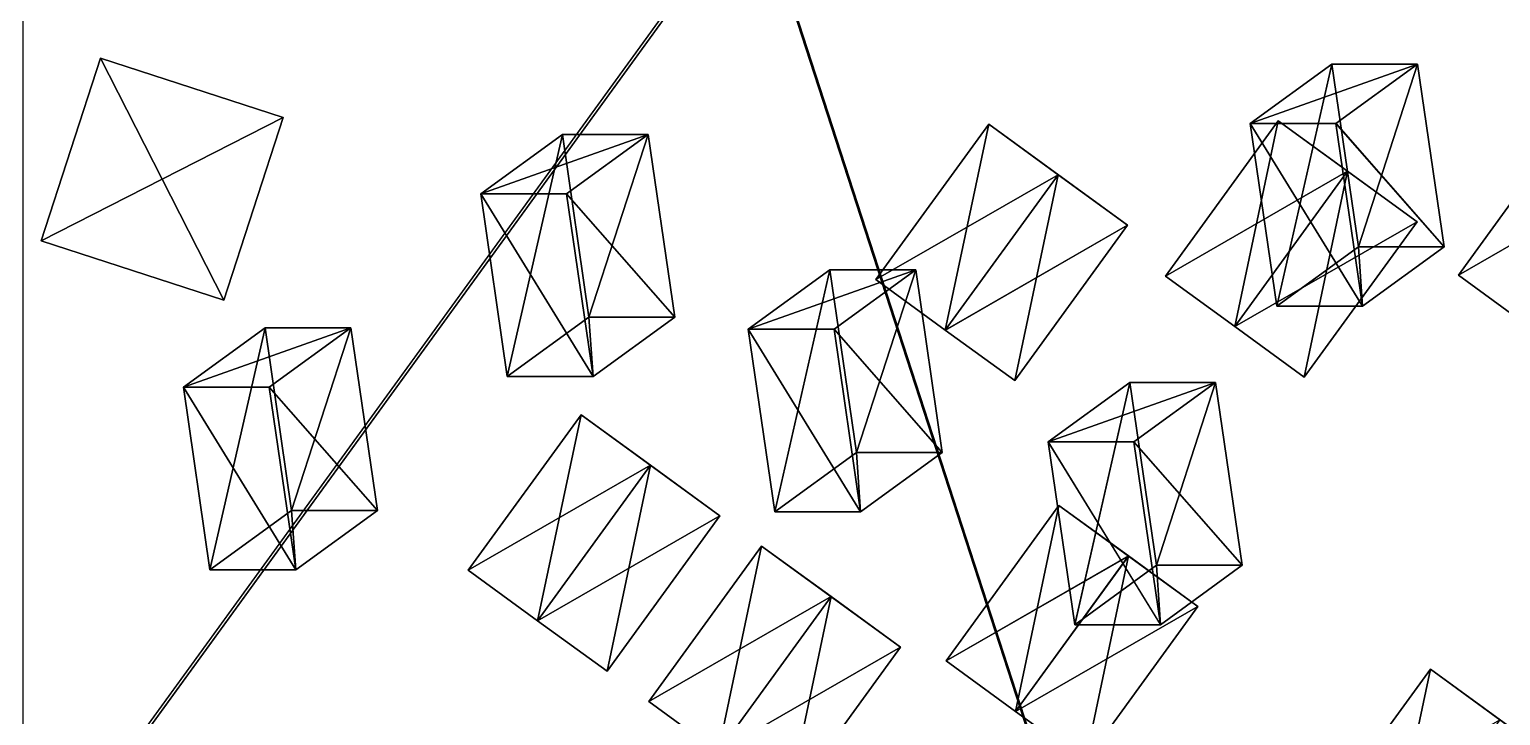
# Model space of a CAD drawing. Header units: metres. Extents: x -324 to 324, y -310 to 311.
# Drawn here: x 162.3 to 238.9, y -42.9 to -7.2 of the extents above; entities that cross this region are included whole.
import ezdxf

# ---------------------------------------------------------------- set-up
doc = ezdxf.new("R2010")
doc.units = ezdxf.units.M

msp = doc.modelspace()

# ---------------------------------------------------------------- linework, layer by layer
for p, q in [((200, 2.2904767e-05, -1262), (61.803394, -190.21127, -1262)), ((61.935287, -190.30716, -1261.8993), (200.13196, -0.09587097, -1261.8992))]:
    msp.add_line(p, q)
for points in [[(61.803394, -190.21127, -1262), (61.803425, 190.21133, -1262), (200, 2.2904767e-05, -1262), (200.0001, 0.00012290476, -1261.9999)], [(161.96648, 117.557076, -738.10077), (161.96652, -117.55703, -738.10077), (261.9763, -190.21126, -938.09595), (261.97638, -190.21115, -938.0958)], [(161.96648, 117.557076, -738.10077), (261.9763, -190.21126, -938.09595), (323.78568, 7.632487e-05, -1061.6997), (323.78577, 0.00017632486, -1061.6996)], [(261.94806, -190.3165, -938.3003), (61.935287, -190.30716, -1261.8993), (200.13196, -0.09587097, -1261.8992), (200.13206, -0.09577097, -1261.899)], [(261.94806, -190.3165, -938.3003), (200.13196, -0.09587097, -1261.8992), (323.74664, -0.101638794, -1061.904), (323.74673, -0.10153879, -1061.9039)], [(162.91962, -18.208504, -1265.5), (166.00978, -8.697937, -1265.5), (166.00978, -8.697937, -1270.5), (166.00989, -8.697837, -1270.4999)], [(166.00978, -8.697937, -1265.5), (162.91962, -18.208504, -1265.5), (172.43019, -21.298674, -1265.5), (172.4303, -21.298574, -1265.4999)], [(162.91962, -18.208504, -1270.5), (166.00978, -8.697937, -1270.5), (175.52036, -11.788107, -1270.5), (175.52046, -11.788007, -1270.4999)], [(166.00978, -8.697937, -1270.5), (162.91962, -18.208504, -1270.5), (162.91962, -18.208504, -1265.5), (162.91972, -18.208405, -1265.4999)], [(172.43019, -21.298674, -1265.5), (175.52036, -11.788108, -1265.5), (166.00978, -8.697937, -1265.5), (166.00989, -8.697837, -1265.4999)], [(175.52036, -11.788108, -1265.5), (175.52036, -11.788107, -1270.5), (166.00978, -8.697937, -1270.5), (166.00989, -8.697837, -1270.4999)], [(166.00978, -8.697937, -1270.5), (166.00978, -8.697937, -1265.5), (175.52036, -11.788108, -1265.5), (175.52046, -11.788008, -1265.4999)], [(225.90047, -12.100174, -858.1276), (230.37248, -12.100172, -855.89136), (234.62616, -9.01, -864.39764), (234.62627, -9.0099, -864.3975)], [(227.28256, -21.610739, -860.89154), (225.90047, -12.100174, -858.1276), (230.15413, -9.010002, -866.634), (230.15424, -9.009902, -866.63385)], [(234.62616, -9.01, -864.39764), (230.15413, -9.010002, -866.634), (225.90047, -12.100174, -858.1276), (225.90057, -12.100074, -858.1275)], [(230.15413, -9.010002, -866.634), (231.53624, -18.520567, -869.3978), (227.28256, -21.610739, -860.89154), (227.28267, -21.61064, -860.8914)], [(231.53624, -18.520567, -869.3978), (230.15413, -9.010002, -866.634), (234.62616, -9.01, -864.39764), (234.62627, -9.0099, -864.3975)], [(236.00826, -18.520565, -867.16156), (234.62616, -9.01, -864.39764), (230.37248, -12.100172, -855.89136), (230.37259, -12.100072, -855.89124)], [(234.62616, -9.01, -864.39764), (236.00826, -18.520565, -867.16156), (231.53624, -18.520567, -869.3978), (231.53635, -18.520468, -869.3977)], [(175.52036, -11.788107, -1270.5), (172.43019, -21.298674, -1270.5), (162.91962, -18.208504, -1270.5), (162.91972, -18.208405, -1270.4999)], [(172.43019, -21.298674, -1270.5), (175.52036, -11.788107, -1270.5), (175.52036, -11.788108, -1265.5), (175.52046, -11.788008, -1265.4999)], [(175.52036, -11.788108, -1265.5), (172.43019, -21.298674, -1265.5), (172.43019, -21.298674, -1270.5), (172.4303, -21.298574, -1270.4999)], [(210.01958, -22.859764, -1238.1501), (206.40163, -20.231173, -1235.9138), (212.27948, -12.141003, -1235.9138), (212.27959, -12.1409025, -1235.9137)], [(215.89787, -14.769917, -1226.9697), (212.27948, -12.141003, -1235.9138), (206.40163, -20.231173, -1235.9138), (206.40173, -20.231073, -1235.9137)], [(212.27948, -12.141003, -1235.9138), (215.89743, -14.769596, -1238.1501), (210.01958, -22.859764, -1238.1501), (210.01968, -22.859665, -1238.15)], [(219.51582, -17.398508, -1229.206), (215.89743, -14.769596, -1238.1501), (212.27948, -12.141003, -1235.9138), (212.27959, -12.1409025, -1235.9137)], [(212.27948, -12.141003, -1235.9138), (215.89787, -14.769917, -1226.9697), (219.51582, -17.398508, -1229.206), (219.51593, -17.398409, -1229.2059)], [(225.1002, -22.676422, -1213.9677), (221.48225, -20.04783, -1211.7313), (227.3601, -11.957661, -1211.7313), (227.36021, -11.957561, -1211.7312)], [(230.9785, -14.586575, -1202.7872), (227.3601, -11.957661, -1211.7313), (221.48225, -20.04783, -1211.7313), (221.48236, -20.047731, -1211.7312)], [(227.3601, -11.957661, -1211.7313), (230.97806, -14.586254, -1213.9677), (225.1002, -22.676422, -1213.9677), (225.10031, -22.676323, -1213.9675)], [(231.7546, -21.610737, -858.6552), (230.37248, -12.100172, -855.89136), (225.90047, -12.100174, -858.1276), (225.90057, -12.100074, -858.1275)], [(225.90047, -12.100174, -858.1276), (227.28256, -21.610739, -860.89154), (231.7546, -21.610737, -858.6552), (231.7547, -21.610638, -858.6551)], [(234.59645, -17.215166, -1205.0236), (230.97806, -14.586254, -1213.9677), (227.3601, -11.957661, -1211.7313), (227.36021, -11.957561, -1211.7312)], [(227.3601, -11.957661, -1211.7313), (230.9785, -14.586575, -1202.7872), (234.59645, -17.215166, -1205.0236), (234.59656, -17.215067, -1205.0234)], [(230.37248, -12.100172, -855.89136), (231.7546, -21.610737, -858.6552), (236.00826, -18.520565, -867.16156), (236.00836, -18.520466, -867.16144)], [(240.36719, -22.628471, -1189.3246), (236.74924, -19.99988, -1187.0883), (242.62709, -11.90971, -1187.0883), (242.6272, -11.90961, -1187.0881)], [(246.24548, -14.538624, -1178.1442), (242.62709, -11.90971, -1187.0883), (236.74924, -19.99988, -1187.0883), (236.74934, -19.99978, -1187.0881)], [(185.81807, -15.7682705, -777.9726), (190.29008, -15.768269, -775.7363), (194.54376, -12.678097, -784.2426), (194.54387, -12.677997, -784.2425)], [(187.20016, -25.278835, -780.7365), (185.81807, -15.7682705, -777.9726), (190.07173, -12.678099, -786.47894), (190.07184, -12.677999, -786.4788)], [(194.54376, -12.678097, -784.2426), (190.07173, -12.678099, -786.47894), (185.81807, -15.7682705, -777.9726), (185.81818, -15.76817, -777.9725)], [(190.07173, -12.678099, -786.47894), (191.45384, -22.188663, -789.2428), (187.20016, -25.278835, -780.7365), (187.20027, -25.278736, -780.7364)], [(191.45384, -22.188663, -789.2428), (190.07173, -12.678099, -786.47894), (194.54376, -12.678097, -784.2426), (194.54387, -12.677997, -784.2425)], [(195.92586, -22.188662, -787.00653), (194.54376, -12.678097, -784.2426), (190.29008, -15.768269, -775.7363), (190.29019, -15.768168, -775.7362)], [(194.54376, -12.678097, -784.2426), (195.92586, -22.188662, -787.00653), (191.45384, -22.188663, -789.2428), (191.45395, -22.188564, -789.2427)], [(236.74924, -19.99988, -1187.0883), (240.36763, -22.628792, -1178.1442), (246.24548, -14.538624, -1178.1442), (246.24559, -14.538524, -1178.144)], [(206.40163, -20.231173, -1235.9138), (210.02002, -22.860085, -1226.9697), (215.89787, -14.769917, -1226.9697), (215.89798, -14.769816, -1226.9696)], [(213.63797, -25.488678, -1229.206), (210.01958, -22.859764, -1238.1501), (215.89743, -14.769596, -1238.1501), (215.89754, -14.769496, -1238.15)], [(219.51582, -17.398508, -1229.206), (215.89787, -14.769917, -1226.9697), (210.02002, -22.860085, -1226.9697), (210.02013, -22.859985, -1226.9696)], [(215.89743, -14.769596, -1238.1501), (219.51582, -17.398508, -1229.206), (213.63797, -25.488678, -1229.206), (213.63808, -25.488579, -1229.2059)], [(221.48225, -20.04783, -1211.7313), (225.10065, -22.676743, -1202.7872), (230.9785, -14.586575, -1202.7872), (230.9786, -14.586474, -1202.7871)], [(228.7186, -25.305336, -1205.0236), (225.1002, -22.676422, -1213.9677), (230.97806, -14.586254, -1213.9677), (230.97816, -14.586154, -1213.9675)], [(234.59645, -17.215166, -1205.0236), (230.9785, -14.586575, -1202.7872), (225.10065, -22.676743, -1202.7872), (225.10075, -22.676643, -1202.7871)], [(230.97806, -14.586254, -1213.9677), (234.59645, -17.215166, -1205.0236), (228.7186, -25.305336, -1205.0236), (228.7187, -25.305237, -1205.0234)], [(191.6722, -25.278833, -778.5002), (190.29008, -15.768269, -775.7363), (185.81807, -15.7682705, -777.9726), (185.81818, -15.76817, -777.9725)], [(185.81807, -15.7682705, -777.9726), (187.20016, -25.278835, -780.7365), (191.6722, -25.278833, -778.5002), (191.6723, -25.278734, -778.50006)], [(190.29008, -15.768269, -775.7363), (191.6722, -25.278833, -778.5002), (195.92586, -22.188662, -787.00653), (195.92596, -22.188562, -787.0064)], [(210.02002, -22.860085, -1226.9697), (213.63797, -25.488678, -1229.206), (219.51582, -17.398508, -1229.206), (219.51593, -17.398409, -1229.2059)], [(225.10065, -22.676743, -1202.7872), (228.7186, -25.305336, -1205.0236), (234.59645, -17.215166, -1205.0236), (234.59656, -17.215067, -1205.0234)], [(172.43019, -21.298674, -1270.5), (172.43019, -21.298674, -1265.5), (162.91962, -18.208504, -1265.5), (162.91972, -18.208405, -1265.4999)], [(162.91962, -18.208504, -1265.5), (162.91962, -18.208504, -1270.5), (172.43019, -21.298674, -1270.5), (172.4303, -21.298574, -1270.4999)], [(231.7546, -21.610737, -858.6552), (227.28256, -21.610739, -860.89154), (231.53624, -18.520567, -869.3978), (231.53635, -18.520468, -869.3977)], [(231.53624, -18.520567, -869.3978), (236.00826, -18.520565, -867.16156), (231.7546, -21.610737, -858.6552), (231.7547, -21.610638, -858.6551)], [(199.75053, -22.812387, -805.8341), (204.22255, -22.812386, -803.59784), (208.47623, -19.722214, -812.1041), (208.47633, -19.722115, -812.104)], [(201.13263, -32.322952, -808.598), (199.75053, -22.812387, -805.8341), (204.0042, -19.722216, -814.34045), (204.0043, -19.722116, -814.34033)], [(208.47623, -19.722214, -812.1041), (204.0042, -19.722216, -814.34045), (199.75053, -22.812387, -805.8341), (199.75064, -22.812288, -805.834)], [(204.0042, -19.722216, -814.34045), (205.3863, -29.23278, -817.1043), (201.13263, -32.322952, -808.598), (201.13274, -32.322853, -808.5979)], [(205.3863, -29.23278, -817.1043), (204.0042, -19.722216, -814.34045), (208.47623, -19.722214, -812.1041), (208.47633, -19.722115, -812.104)], [(209.85832, -29.232779, -814.86804), (208.47623, -19.722214, -812.1041), (204.22255, -22.812386, -803.59784), (204.22266, -22.812286, -803.5977)], [(208.47623, -19.722214, -812.1041), (209.85832, -29.232779, -814.86804), (205.3863, -29.23278, -817.1043), (205.38641, -29.232681, -817.1042)], [(210.02002, -22.860085, -1226.9697), (206.40163, -20.231173, -1235.9138), (210.01958, -22.859764, -1238.1501), (210.01968, -22.859665, -1238.15)], [(225.10065, -22.676743, -1202.7872), (221.48225, -20.04783, -1211.7313), (225.1002, -22.676422, -1213.9677), (225.10031, -22.676323, -1213.9675)], [(240.36763, -22.628792, -1178.1442), (236.74924, -19.99988, -1187.0883), (240.36719, -22.628471, -1189.3246), (240.3673, -22.628372, -1189.3245)], [(191.6722, -25.278833, -778.5002), (187.20016, -25.278835, -780.7365), (191.45384, -22.188663, -789.2428), (191.45395, -22.188564, -789.2427)], [(191.45384, -22.188663, -789.2428), (195.92586, -22.188662, -787.00653), (191.6722, -25.278833, -778.5002), (191.6723, -25.278734, -778.50006)], [(170.32701, -25.830786, -746.99426), (174.79903, -25.830784, -744.758), (179.0527, -22.740612, -753.2643), (179.05281, -22.740513, -753.26416)], [(171.7091, -35.34135, -749.7582), (170.32701, -25.830786, -746.99426), (174.58067, -22.740614, -755.5006), (174.58078, -22.740515, -755.5005)], [(179.0527, -22.740612, -753.2643), (174.58067, -22.740614, -755.5006), (170.32701, -25.830786, -746.99426), (170.32712, -25.830687, -746.99414)], [(174.58067, -22.740614, -755.5006), (175.96278, -32.25118, -758.26447), (171.7091, -35.34135, -749.7582), (171.70921, -35.34125, -749.75806)], [(175.96278, -32.25118, -758.26447), (174.58067, -22.740614, -755.5006), (179.0527, -22.740612, -753.2643), (179.05281, -22.740513, -753.26416)], [(180.4348, -32.25118, -756.0282), (179.0527, -22.740612, -753.2643), (174.79903, -25.830784, -744.758), (174.79913, -25.830685, -744.7579)], [(179.0527, -22.740612, -753.2643), (180.4348, -32.25118, -756.0282), (175.96278, -32.25118, -758.26447), (175.96289, -32.25108, -758.26434)], [(205.60466, -32.322952, -806.3617), (204.22255, -22.812386, -803.59784), (199.75053, -22.812387, -805.8341), (199.75064, -22.812288, -805.834)], [(199.75053, -22.812387, -805.8341), (201.13263, -32.322952, -808.598), (205.60466, -32.322952, -806.3617), (205.60477, -32.322853, -806.3616)], [(204.22255, -22.812386, -803.59784), (205.60466, -32.322952, -806.3617), (209.85832, -29.232779, -814.86804), (209.85843, -29.23268, -814.8679)], [(210.01958, -22.859764, -1238.1501), (213.63797, -25.488678, -1229.206), (210.02002, -22.860085, -1226.9697), (210.02013, -22.859985, -1226.9696)], [(225.1002, -22.676422, -1213.9677), (228.7186, -25.305336, -1205.0236), (225.10065, -22.676743, -1202.7872), (225.10075, -22.676643, -1202.7871)], [(176.18114, -35.34135, -747.52185), (174.79903, -25.830784, -744.758), (170.32701, -25.830786, -746.99426), (170.32712, -25.830687, -746.99414)], [(170.32701, -25.830786, -746.99426), (171.7091, -35.34135, -749.7582), (176.18114, -35.34135, -747.52185), (176.18124, -35.34125, -747.5217)], [(174.79903, -25.830784, -744.758), (176.18114, -35.34135, -747.52185), (180.4348, -32.25118, -756.0282), (180.4349, -32.25108, -756.0281)], [(215.37689, -28.680048, -837.083), (219.8489, -28.680046, -834.84674), (224.10258, -25.589874, -843.353), (224.10269, -25.589775, -843.3529)], [(216.75899, -38.190613, -839.8469), (215.37689, -28.680048, -837.083), (219.63055, -25.589876, -845.58936), (219.63066, -25.589777, -845.58923)], [(224.10258, -25.589874, -843.353), (219.63055, -25.589876, -845.58936), (215.37689, -28.680048, -837.083), (215.377, -28.679949, -837.0829)], [(219.63055, -25.589876, -845.58936), (221.01266, -35.10044, -848.3532), (216.75899, -38.190613, -839.8469), (216.7591, -38.190514, -839.8468)], [(221.01266, -35.10044, -848.3532), (219.63055, -25.589876, -845.58936), (224.10258, -25.589874, -843.353), (224.10269, -25.589775, -843.3529)], [(225.48468, -35.10044, -846.11694), (224.10258, -25.589874, -843.353), (219.8489, -28.680046, -834.84674), (219.84901, -28.679947, -834.8466)], [(224.10258, -25.589874, -843.353), (225.48468, -35.10044, -846.11694), (221.01266, -35.10044, -848.3532), (221.01277, -35.10034, -848.3531)], [(188.78104, -37.98465, -1254.7324), (185.16309, -35.35606, -1252.4961), (191.04094, -27.26589, -1252.4961), (191.04105, -27.26579, -1252.496)], [(194.65933, -29.894804, -1243.552), (191.04094, -27.26589, -1252.4961), (185.16309, -35.35606, -1252.4961), (185.1632, -35.35596, -1252.496)], [(191.04094, -27.26589, -1252.4961), (194.65889, -29.894484, -1254.7324), (188.78104, -37.98465, -1254.7324), (188.78114, -37.98455, -1254.7323)], [(198.27728, -32.523396, -1245.7883), (194.65889, -29.894484, -1254.7324), (191.04094, -27.26589, -1252.4961), (191.04105, -27.26579, -1252.496)], [(191.04094, -27.26589, -1252.4961), (194.65933, -29.894804, -1243.552), (198.27728, -32.523396, -1245.7883), (198.27739, -32.523296, -1245.7882)], [(221.23102, -38.190613, -837.6106), (219.8489, -28.680046, -834.84674), (215.37689, -28.680048, -837.083), (215.377, -28.679949, -837.0829)], [(215.37689, -28.680048, -837.083), (216.75899, -38.190613, -839.8469), (221.23102, -38.190613, -837.6106), (221.23112, -38.190514, -837.6105)], [(219.8489, -28.680046, -834.84674), (221.23102, -38.190613, -837.6106), (225.48468, -35.10044, -846.11694), (225.48479, -35.10034, -846.1168)], [(205.60466, -32.322952, -806.3617), (201.13263, -32.322952, -808.598), (205.3863, -29.23278, -817.1043), (205.38641, -29.232681, -817.1042)], [(205.3863, -29.23278, -817.1043), (209.85832, -29.232779, -814.86804), (205.60466, -32.322952, -806.3617), (205.60477, -32.322853, -806.3616)], [(185.16309, -35.35606, -1252.4961), (188.78148, -37.984974, -1243.552), (194.65933, -29.894804, -1243.552), (194.65944, -29.894705, -1243.5519)], [(192.39943, -40.613564, -1245.7883), (188.78104, -37.98465, -1254.7324), (194.65889, -29.894484, -1254.7324), (194.659, -29.894384, -1254.7323)], [(198.27728, -32.523396, -1245.7883), (194.65933, -29.894804, -1243.552), (188.78148, -37.984974, -1243.552), (188.78159, -37.984875, -1243.5519)], [(194.65889, -29.894484, -1254.7324), (198.27728, -32.523396, -1245.7883), (192.39943, -40.613564, -1245.7883), (192.39954, -40.613464, -1245.7882)], [(213.67946, -42.706337, -1208.9009), (210.06151, -40.077747, -1206.6646), (215.93936, -31.987577, -1206.6646), (215.93947, -31.987478, -1206.6644)], [(219.55775, -34.616493, -1197.7205), (215.93936, -31.987577, -1206.6646), (210.06151, -40.077747, -1206.6646), (210.06161, -40.07765, -1206.6644)], [(215.93936, -31.987577, -1206.6646), (219.55731, -34.61617, -1208.9009), (213.67946, -42.706337, -1208.9009), (213.67957, -42.706238, -1208.9008)], [(223.1757, -37.245083, -1199.9568), (219.55731, -34.61617, -1208.9009), (215.93936, -31.987577, -1206.6646), (215.93947, -31.987478, -1206.6644)], [(215.93936, -31.987577, -1206.6646), (219.55775, -34.616493, -1197.7205), (223.1757, -37.245083, -1199.9568), (223.17581, -37.244984, -1199.9567)], [(176.18114, -35.34135, -747.52185), (171.7091, -35.34135, -749.7582), (175.96278, -32.25118, -758.26447), (175.96289, -32.25108, -758.26434)], [(175.96278, -32.25118, -758.26447), (180.4348, -32.25118, -756.0282), (176.18114, -35.34135, -747.52185), (176.18124, -35.34125, -747.5217)], [(188.78148, -37.984974, -1243.552), (192.39943, -40.613564, -1245.7883), (198.27728, -32.523396, -1245.7883), (198.27739, -32.523296, -1245.7882)], [(198.19154, -44.821793, -1231.4712), (194.5736, -42.193203, -1229.2349), (200.45145, -34.103035, -1229.2349), (200.45155, -34.102936, -1229.2347)], [(204.06984, -36.73195, -1220.2908), (200.45145, -34.103035, -1229.2349), (194.5736, -42.193203, -1229.2349), (194.5737, -42.193104, -1229.2347)], [(200.45145, -34.103035, -1229.2349), (204.0694, -36.731625, -1231.4712), (198.19154, -44.821793, -1231.4712), (198.19165, -44.821693, -1231.4711)], [(207.68779, -39.36054, -1222.5271), (204.0694, -36.731625, -1231.4712), (200.45145, -34.103035, -1229.2349), (200.45155, -34.102936, -1229.2347)], [(200.45145, -34.103035, -1229.2349), (204.06984, -36.73195, -1220.2908), (207.68779, -39.36054, -1222.5271), (207.6879, -39.36044, -1222.527)], [(210.06151, -40.077747, -1206.6646), (213.6799, -42.70666, -1197.7205), (219.55775, -34.616493, -1197.7205), (219.55786, -34.616394, -1197.7203)], [(217.29785, -45.33525, -1199.9568), (213.67946, -42.706337, -1208.9009), (219.55731, -34.61617, -1208.9009), (219.55742, -34.61607, -1208.9008)], [(223.1757, -37.245083, -1199.9568), (219.55775, -34.616493, -1197.7205), (213.6799, -42.70666, -1197.7205), (213.68001, -42.706562, -1197.7203)], [(221.23102, -38.190613, -837.6106), (216.75899, -38.190613, -839.8469), (221.01266, -35.10044, -848.3532), (221.01277, -35.10034, -848.3531)], [(219.55731, -34.61617, -1208.9009), (223.1757, -37.245083, -1199.9568), (217.29785, -45.33525, -1199.9568), (217.29796, -45.33515, -1199.9567)], [(221.01266, -35.10044, -848.3532), (225.48468, -35.10044, -846.11694), (221.23102, -38.190613, -837.6106), (221.23112, -38.190514, -837.6105)], [(188.78148, -37.984974, -1243.552), (185.16309, -35.35606, -1252.4961), (188.78104, -37.98465, -1254.7324), (188.78114, -37.98455, -1254.7323)], [(194.5736, -42.193203, -1229.2349), (198.19199, -44.822117, -1220.2908), (204.06984, -36.73195, -1220.2908), (204.06995, -36.73185, -1220.2906)], [(201.80994, -47.450706, -1222.5271), (198.19154, -44.821793, -1231.4712), (204.0694, -36.731625, -1231.4712), (204.0695, -36.731525, -1231.4711)], [(207.68779, -39.36054, -1222.5271), (204.06984, -36.73195, -1220.2908), (198.19199, -44.822117, -1220.2908), (198.1921, -44.822018, -1220.2906)], [(204.0694, -36.731625, -1231.4712), (207.68779, -39.36054, -1222.5271), (201.80994, -47.450706, -1222.5271), (201.81004, -47.450607, -1222.527)], [(213.6799, -42.70666, -1197.7205), (217.29785, -45.33525, -1199.9568), (223.1757, -37.245083, -1199.9568), (223.17581, -37.244984, -1199.9567)], [(188.78104, -37.98465, -1254.7324), (192.39943, -40.613564, -1245.7883), (188.78148, -37.984974, -1243.552), (188.78159, -37.984875, -1243.5519)], [(198.19199, -44.822117, -1220.2908), (201.80994, -47.450706, -1222.5271), (207.68779, -39.36054, -1222.5271), (207.6879, -39.36044, -1222.527)], [(213.6799, -42.70666, -1197.7205), (210.06151, -40.077747, -1206.6646), (213.67946, -42.706337, -1208.9009), (213.67957, -42.706238, -1208.9008)], [(233.02834, -51.225945, -1167.5834), (229.41039, -48.597355, -1165.347), (235.28824, -40.507187, -1165.347), (235.28835, -40.507088, -1165.3469)], [(238.90663, -43.1361, -1156.403), (235.28824, -40.507187, -1165.347), (229.41039, -48.597355, -1165.347), (229.41049, -48.597256, -1165.3469)], [(235.28824, -40.507187, -1165.347), (238.90619, -43.135777, -1167.5834), (233.02834, -51.225945, -1167.5834), (233.02844, -51.225845, -1167.5833)], [(242.52458, -45.76469, -1158.6393), (238.90619, -43.135777, -1167.5834), (235.28824, -40.507187, -1165.347), (235.28835, -40.507088, -1165.3469)], [(235.28824, -40.507187, -1165.347), (238.90663, -43.1361, -1156.403), (242.52458, -45.76469, -1158.6393), (242.52469, -45.76459, -1158.6392)], [(198.19199, -44.822117, -1220.2908), (194.5736, -42.193203, -1229.2349), (198.19154, -44.821793, -1231.4712), (198.19165, -44.821693, -1231.4711)], [(213.67946, -42.706337, -1208.9009), (217.29785, -45.33525, -1199.9568), (213.6799, -42.70666, -1197.7205), (213.68001, -42.706562, -1197.7203)]]:
    msp.add_3dface(points)

doc.saveas('drawing.dxf')
